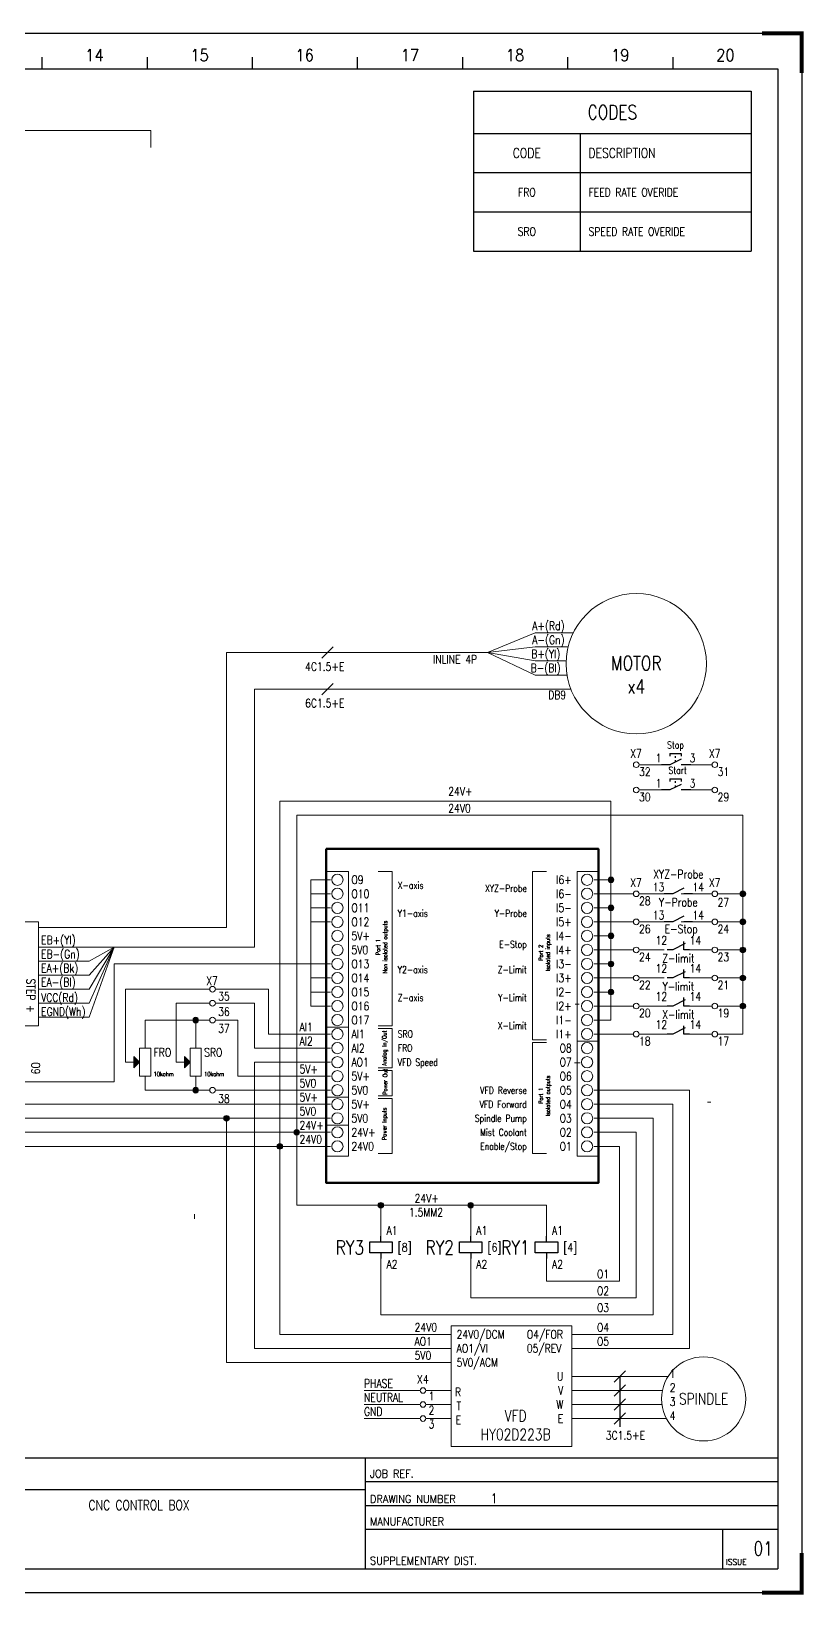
# Model space of a CAD drawing. Header units: millimetres. Extents: x -28 to 759, y -49 to 508.
# Drawn here: x 483 to 759, y -49 to 508 of the extents above; entities that cross this region are included whole.
import ezdxf
from ezdxf.enums import TextEntityAlignment as Align

# ---------------------------------------------------------------- set-up
doc = ezdxf.new("R2010")
doc.units = ezdxf.units.MM
doc.linetypes.add('ACAD_ISO03W100', pattern=[30, 12, -18])
doc.linetypes.add('HIDDEN', pattern=[9.525, 6.35, -3.175])
for name, color, linetype in [('BORDER', 7, 'Continuous'), ('Cable Type & Size', 2, 'Continuous'), ('Layer1', 3, 'Continuous'), ('Layer3', 3, 'Continuous'), ('Layer4', 4, 'Continuous'), ('Layer6', 6, 'Continuous')]:
    doc.layers.add(name, color=color, linetype=linetype)
doc.layers.add('Layer2', color=4, linetype='Continuous', lineweight=20)
doc.styles.add('ROMANS', font='romans.shx', dxfattribs={"width": 0.9, "height": 3})
doc.styles.add('S30', font='romans', dxfattribs={"width": 0.8, "height": 3})
doc.styles.add('S35', font='romans.shx', dxfattribs={"width": 0.8, "height": 3.5})
doc.styles.add('S50', font='romans', dxfattribs={"width": 0.8, "height": 5})
doc.styles.add('SIMPLEX', font='SIMPLEX.shx', dxfattribs={"width": 0.8, "height": 1.5})
pattern_1 = [(0, (0, 0), (0, 6.985), [5.08, -1.905]), (90, (0, 0), (-6.985, 4e-16), [5.08, -1.905])]

# ---------------------------------------------------------------- blocks, each defined once
blk = doc.blocks.new('PBA BLOCK 2')
at = {"layer": 'BORDER', "color": 4, "linetype": 'Continuous'}
for p, q in [((7, 561.76), (791.85, 561.76)), ((791.85, 561.76), (791.85, 6)), ((33.87, 549.03), (783.36, 549.03)), ((783.36, 549.03), (783.36, 14.48)), ((33.87, 54.08), (783.36, 54.08)), ((636.29, 54.08), (636.29, 14.48)), ((636.29, 45.6), (783.36, 45.6)), ((480.74, 42.77), (636.29, 42.77)), ((636.29, 37.11), (783.36, 37.11)), ((636.29, 28.63), (783.36, 28.63)), ((763.57, 28.63), (763.57, 14.48)), ((33.87, 14.48), (783.36, 14.48)), ((791.85, 6), (7, 6))]:
    blk.add_line(p, q, dxfattribs=at)
at = {"layer": 'BORDER', "color": 9, "linetype": 'Continuous'}
for p, q in [((521.04, 553.27), (521.04, 549.03)), ((558.52, 553.27), (558.52, 549.03)), ((595.99, 553.27), (595.99, 549.03)), ((633.46, 553.27), (633.46, 549.03)), ((670.94, 553.27), (670.94, 549.03)), ((708.41, 553.27), (708.41, 549.03)), ((745.89, 553.27), (745.89, 549.03))]:
    blk.add_line(p, q, dxfattribs=at)
at = {"layer": 'BORDER', "color": 9, "linetype": 'Continuous', "const_width": 1.41}
for points in [[(791.85, 547.62), (791.85, 561.76), (777.71, 561.76)], [(791.85, 20.14), (791.85, 6), (777.71, 6)]]:
    blk.add_lwpolyline(points, dxfattribs=at)
at = {"linetype": 'HIDDEN', "width": 0.8}
for tag, height, style, p in [('TITLE', 5, 'S50', (555.69, 48.22)), ('ISSUE_1', 3, 'S30', (40.69, 45.57)), ('BY_1', 3, 'S30', (236.69, 45.57)), ('CHD_1', 3, 'S30', (262.69, 45.57)), ('COMPANY_1', 3, 'S30', (295.69, 45.57)), ('PROJECT_1', 3, 'S30', (338.69, 45.57)), ('APPD_1', 3, 'S30', (370.69, 45.57)), ('DATE_1', 3, 'S30', (391.69, 45.57)), ('ISSUE_2', 3, 'S30', (41.03, 39.92)), ('BY_2', 3, 'S30', (236.69, 39.87)), ('CHD_2', 3, 'S30', (262.69, 39.87)), ('COMPANY_2', 3, 'S30', (295.69, 39.87)), ('PROJECT_2', 3, 'S30', (338.69, 39.87)), ('APPD_2', 3, 'S30', (370.69, 39.87)), ('DATE_2', 3, 'S30', (391.69, 39.87)), ('ISSUE_3', 3, 'S30', (41.03, 34.22)), ('BY_3', 3, 'S30', (236.69, 34.21)), ('CHD_3', 3, 'S30', (262.69, 34.21)), ('COMPANY_3', 3, 'S30', (295.69, 34.21)), ('PROJECT_3', 3, 'S30', (338.69, 34.21)), ('APPD_3', 3, 'S30', (370.69, 34.21)), ('DATE_3', 3, 'S30', (391.69, 34.21)), ('ISSUE_4', 3, 'S30', (41.03, 28.52)), ('BY_4', 3, 'S30', (236.69, 28.55)), ('CHD_4', 3, 'S30', (262.69, 28.55)), ('COMPANY_4', 3, 'S30', (295.69, 28.55)), ('PROJECT_4', 3, 'S30', (338.69, 28.55)), ('APPD_4', 3, 'S30', (370.69, 28.55)), ('DATE_4', 3, 'S30', (391.69, 28.55)), ('ISSUE_5', 3, 'S30', (41.03, 22.82)), ('BY_5', 3, 'S30', (236.69, 22.89)), ('CHD_5', 3, 'S30', (262.69, 22.89)), ('COMPANY_5', 3, 'S30', (295.69, 22.89)), ('PROJECT_5', 3, 'S30', (338.69, 22.89)), ('APPD_5', 3, 'S30', (370.69, 22.89)), ('DATE_5', 3, 'S30', (391.69, 22.89)), ('ISSUE_6', 3, 'S30', (41.03, 17.12)), ('BY_6', 3, 'S30', (236.69, 17.23)), ('CHD_6', 3, 'S30', (262.69, 17.23)), ('COMPANY_6', 3, 'S30', (295.69, 17.23)), ('PROJECT_6', 3, 'S30', (338.69, 17.23)), ('APPD_6', 3, 'S30', (370.69, 17.23)), ('DATE_6', 3, 'S30', (391.69, 17.23))]:
    blk.add_attdef(tag, text='', height=height, dxfattribs=dict(at, style=style)).set_placement(p, align=Align.MIDDLE_CENTER)
at = {"linetype": 'HIDDEN', "style": 'S35', "width": 0.8}
for tag, p in [('JOB_NO.', (681, 45.83)), ('DRAWING_NUMBER', (681, 36.83)), ('MANUFACTURER', (681, 28.83))]:
    blk.add_attdef(tag, text='', height=3.5, dxfattribs=at).set_placement(p, align=Align.BOTTOM_LEFT)
at = {"linetype": 'HIDDEN', "style": 'S30', "width": 0.8}
for tag, p in [('AMMENDMENT_1', (49.69, 45.57)), ('AMMENDMENT_2', (49.69, 39.87)), ('AMMENDMENT_3', (49.69, 34.26)), ('AMMENDMENT_4', (49.69, 28.6)), ('AMMENDMENT_5', (49.69, 22.95)), ('AMMENDMENT_6', (49.69, 17.29))]:
    blk.add_attdef(tag, text='', height=3, dxfattribs=at).set_placement(p, align=Align.MIDDLE_LEFT)
at = {"linetype": 'HIDDEN', "style": 'S35', "width": 0.8}
for tag, p in [('SUBTITLE_1', (555.69, 37.22)), ('SUBTITLE_2', (555.69, 30.22)), ('SUBTITLE_3', (555.69, 23.22))]:
    blk.add_attdef(tag, text='', height=3.5, dxfattribs=at).set_placement(p, align=Align.MIDDLE)
at = {"linetype": 'HIDDEN', "style": 'S50', "width": 0.8}
blk.add_attdef('01', (774.69, 19.22), '', height=5, dxfattribs=at)
at = {"layer": 'BORDER', "color": 9, "linetype": 'Continuous', "style": 'ROMANS', "width": 0.9}
for s, height, p in [('14', 4.242, (539.78, 551.86)), ('15', 4.242, (577.25, 551.86)), ('16', 4.242, (614.73, 551.86)), ('17', 4.242, (652.2, 551.86)), ('18', 4.242, (689.68, 551.86)), ('19', 4.242, (727.15, 551.86)), ('20', 4.242, (764.63, 551.86)), ('ISSUE', 2.121, (768.52, 15.9))]:
    blk.add_text(s, height=height, dxfattribs=at).set_placement(p, align=Align.CENTER)
for s, height, p in [('JOB REF.', 2.828, (638, 47)), ('DRAWING NUMBER', 2.8283, (638, 38)), ('MANUFACTURER', 2.8283, (638, 30)), ('SUPPLEMENTARY DIST.', 2.8283, (638, 16))]:
    blk.add_text(s, height=height, dxfattribs=at).set_placement(p)
blk = doc.blocks.new('AXBB-E')
at = {"layer": 'Layer2'}
for p, q in [((0, -8), (8, -8)), ((8, -8), (8, -109.5)), ((18.5, -8), (23.5, -8)), ((23.5, -8), (23.5, -63)), ((78.5, -8), (73.5, -8)), ((73.5, -8), (73.5, -68)), ((97, -8), (89.5, -8)), ((89.5, -8), (89.5, -109.5)), ((8, -63.5), (0, -63.5)), ((18.5, -63), (23.5, -63)), ((23.5, -64), (18.5, -64)), ((23.5, -64), (23.5, -78)), ((73.5, -68), (78.5, -68)), ((78.5, -69), (73.5, -69)), ((73.5, -69), (73.5, -108.5)), ((97, -68.5), (89.5, -68.5)), ((23.5, -78), (18.5, -78)), ((23.5, -79), (18.5, -79)), ((23.5, -79), (23.5, -88)), ((8, -88.5), (0, -88.5)), ((23.5, -88), (18.5, -88)), ((23.5, -89), (18.5, -89)), ((23.5, -89), (23.5, -108.5)), ((8, -98.5), (0, -98.5)), ((8, -109.5), (0, -109.5)), ((23.5, -108.5), (18.5, -108.5)), ((73.5, -108.5), (78.5, -108.5)), ((89.5, -109.5), (97, -109.5))]:
    blk.add_line(p, q, dxfattribs=at)
at = {"layer": 'Layer2', "lineweight": 100}
blk.add_lwpolyline([(0, 0), (97, 0), (97, -119), (0, -119)], close=True, dxfattribs=at)
at = {"layer": 'Layer2'}
for centre in [(4, -11), (93, -11), (4, -16), (93, -16), (4, -21), (93, -21), (4, -26), (93, -26), (4, -31), (93, -31), (4, -36), (4, -41), (93, -36), (93, -41), (4, -46), (93, -46), (4, -51), (93, -51), (4, -56), (93, -56), (4, -61), (93, -61), (4, -66), (93, -66), (4, -71), (93, -71), (4, -76), (93, -76), (4, -81), (93, -81), (4, -86), (4, -91), (93, -86), (93, -91), (4, -96), (93, -96), (4, -101), (93, -101), (4, -106), (93, -106)]:
    blk.add_circle(centre, 2, dxfattribs=at)
at = {"layer": 'Layer3', "style": 'SIMPLEX', "width": 0.8}
for s, p in [('O9', (9, -11)), ('O10', (9, -16)), ('O11', (9, -21)), ('O12', (9, -26)), ('5V+', (9, -31)), ('5V0', (9, -36)), ('O13', (9, -41)), ('O14', (9, -46)), ('O15', (9, -51)), ('O16', (9, -56)), ('O17', (9, -61)), ('AI1', (9, -66)), ('AI2', (9, -71)), ('AO1', (9, -76)), ('5V+', (9, -81)), ('5V0', (9, -86)), ('5V+', (9, -91)), ('5V0', (9, -96)), ('24V+', (9, -101)), ('24V0', (9, -106))]:
    blk.add_text(s, height=3, dxfattribs=at).set_placement(p, align=Align.MIDDLE_LEFT)
for s, p in [('I6+', (87.5, -11)), ('I6-', (87.5, -16)), ('I5-', (87.5, -21)), ('I5+', (87.5, -26)), ('I4-', (87.5, -31)), ('I4+', (87.5, -36)), ('I3-', (87.5, -41)), ('I3+', (87.5, -46)), ('I2-', (87.5, -51)), ('I2+', (87.5, -56)), ('I1-', (87.5, -61)), ('I1+', (87.5, -66)), ('O8', (87.5, -71)), ('O7', (87.5, -76)), ('O6', (87.5, -81)), ('O5', (87.5, -86)), ('O4', (87.5, -91)), ('O3', (87.5, -96)), ('O2', (87.5, -101)), ('O1', (87.5, -106))]:
    blk.add_text(s, height=3, dxfattribs=at).set_placement(p, align=Align.MIDDLE_RIGHT)
at = {"layer": 'Layer3', "char_height": 1.5, "attachment_point": 5, "rotation": 90, "style": 'SIMPLEX'}
for s, insert in [('Port 1\\PNon isolated outputs', (20, -35)), ('Port 2\\PIsolated inputs', (78, -37)), ('Analog In/Out', (21, -71)), ('Power Out', (21, -83)), ('Port 1\\PIsolated outputs', (78, -88)), ('Power Inputs', (21, -98))]:
    blk.add_mtext_dynamic_manual_height_columns(s, width=22, gutter_width=7.5, heights=[0], dxfattribs=dict(at, insert=insert))
blk = doc.blocks.new('POT')
at = {"layer": 'Layer2'}
h = blk.add_hatch(color=256, dxfattribs=at)
h.dxf.hatch_style = 1
h.paths.add_polyline_path([(-4, -8), (-4, -12), (-2, -10)])
for p, q in [((0, -5), (0, 0)), ((-4, -10), (-7, -10)), ((-2, -10), (-4, -8)), ((-4, -8), (-4, -12)), ((-4, -12), (-2, -10)), ((0, -15), (0, -20))]:
    blk.add_line(p, q, dxfattribs=at)
blk.add_lwpolyline([(2, -5), (-2, -5), (-2, -15), (2, -15)], close=True, dxfattribs=at)
at = {"style": 'SIMPLEX', "width": 0.8}
for tag, p, height in [('NAME', (3, -8), 3), ('VALUE', (3, -15), 1.5)]:
    blk.add_attdef(tag, p, '', height=height, dxfattribs=at)
blk = doc.blocks.new('Link')
at = {"layer": 'Layer2'}
blk.add_circle((0, 0), 1, dxfattribs=at)
blk = doc.blocks.new('Dot')
h = blk.add_hatch()
h.set_pattern_fill('ANGLE', color=256)
h.set_pattern_definition(pattern_1)
edge = h.paths.add_edge_path()
edge.add_arc((0, 0), 1, 0, 360)
h = blk.add_hatch()
h.set_pattern_fill('ANGLE', color=256)
h.set_pattern_definition(pattern_1)
edge = h.paths.add_edge_path()
edge.add_arc((0, 0), 1, 0, 360)
h = blk.add_hatch(color=256)
h.dxf.hatch_style = 1
edge = h.paths.add_edge_path()
edge.add_arc((0, 0), 1, 0, 360)
at = {"layer": 'Layer2'}
h = blk.add_hatch(dxfattribs=at)
h.set_pattern_fill('ANGLE', color=256)
h.set_pattern_definition([(0, (-143, -446), (0, 6.985), [5.08, -1.905]), (90, (-143, -446), (-6.985, 4e-16), [5.08, -1.905])])
edge = h.paths.add_edge_path()
edge.add_arc((0, 0), 1, 0, 360)
edge = h.paths.add_edge_path()
edge.add_arc((-12, -35), 1, 0, 360)
blk.add_blockref('Link', (0, 0), dxfattribs=at)
blk = doc.blocks.new('*U15')
at = {"layer": 'Layer4'}
for p, q in [((0, 6), (0, 8)), ((0, 2), (0, 0))]:
    blk.add_line(p, q, dxfattribs=at)
blk.add_lwpolyline([(-4, 6), (4, 6), (4, 2), (-4, 2)], close=True, dxfattribs=at)
at = {"linetype": 'ACAD_ISO03W100', "style": 'SIMPLEX', "width": 0.8}
for tag, p in [('A1', (2, 10)), ('REF1', (6, 4)), ('A2', (2, -2))]:
    blk.add_attdef(tag, text='', height=3, dxfattribs=at).set_placement(p, align=Align.MIDDLE_LEFT)
blk.add_attdef('NAME', text='', height=5, dxfattribs=at).set_placement((-6, 4), align=Align.MIDDLE_RIGHT)
blk = doc.blocks.new('*U16')
at = {"layer": 'Layer4'}
for p, q in [((0, 6), (0, 8)), ((0, 2), (0, 0))]:
    blk.add_line(p, q, dxfattribs=at)
blk.add_lwpolyline([(-4, 6), (4, 6), (4, 2), (-4, 2)], close=True, dxfattribs=at)
at = {"linetype": 'ACAD_ISO03W100', "style": 'SIMPLEX', "width": 0.8}
for tag, p in [('A1', (2, 10)), ('REF1', (6, 4)), ('A2', (2, -2))]:
    blk.add_attdef(tag, text='', height=3, dxfattribs=at).set_placement(p, align=Align.MIDDLE_LEFT)
blk.add_attdef('NAME', text='', height=5, dxfattribs=at).set_placement((-6, 4), align=Align.MIDDLE_RIGHT)
blk = doc.blocks.new('Contactor Coil')
at = {"layer": 'Layer4'}
for p, q in [((0, 6), (0, 8)), ((0, 2), (0, 0))]:
    blk.add_line(p, q, dxfattribs=at)
blk.add_lwpolyline([(-4, 6), (4, 6), (4, 2), (-4, 2)], close=True, dxfattribs=at)
at = {"linetype": 'ACAD_ISO03W100', "style": 'SIMPLEX', "width": 0.8}
for tag, p in [('A1', (2, 10)), ('REF1', (6, 4)), ('A2', (2, -2))]:
    blk.add_attdef(tag, text='', height=3, dxfattribs=at).set_placement(p, align=Align.MIDDLE_LEFT)
blk.add_attdef('NAME', text='', height=5, dxfattribs=at).set_placement((-6, 4), align=Align.MIDDLE_RIGHT)
blk = doc.blocks.new('*U24')
at = {"layer": 'Layer4'}
for p, q in [((-7, 0), (-10, 0)), ((-3, 2), (-7, 0)), ((0, 0), (-3, 0))]:
    blk.add_line(p, q, dxfattribs=at)
at = {"linetype": 'ACAD_ISO03W100', "style": 'SIMPLEX', "width": 0.8}
blk.add_attdef('NAME', text='', height=5, dxfattribs=at).set_placement((-5, 4), align=Align.BOTTOM_CENTER)
blk.add_attdef('REF', text='', height=3, dxfattribs=at).set_placement((-5, -2), align=Align.TOP_CENTER)
at = {"layer": 'Layer1', "linetype": 'ACAD_ISO03W100', "style": 'SIMPLEX', "width": 0.8}
blk.add_attdef('1NO', text='', height=3, dxfattribs=at).set_placement((-10, 0), align=Align.BOTTOM_RIGHT)
blk.add_attdef('2NO', text='', height=3, dxfattribs=at).set_placement((0, 0), align=Align.BOTTOM_LEFT)
blk = doc.blocks.new('*T17')
at = {"layer": 'Layer2', "color": 0, "linetype": 'ByBlock', "lineweight": -2, "transparency": 16777216}
for p, q in [((0, 0), (99, 0)), ((0, 0), (0, -57)), ((99, 0), (99, -57)), ((0, -15), (99, -15)), ((38, -15), (38, -57)), ((0, -29), (99, -29)), ((0, -43), (99, -43)), ((0, -57), (99, -57))]:
    blk.add_line(p, q, dxfattribs=at)
at = {"layer": 'Layer2', "color": 0, "transparency": 16777216, "style": 'SIMPLEX'}
for s, insert, char_height, width, attachment_point in [('CODES', (49.5, -7.5), 5, 93, 5), ('CODE', (19, -22), 3.5, 32, 5), ('DESCRIPTION', (41, -22), 3.5, 55, 4), ('FRO', (19, -36), 3, 32, 5), ('FEED RATE OVERIDE', (41, -36), 3, 55, 4), ('SRO', (19, -50), 3, 32, 5), ('SPEED RATE OVERIDE', (41, -50), 3, 55, 4)]:
    blk.add_mtext(s, dxfattribs=dict(at, insert=insert, char_height=char_height, width=width, attachment_point=attachment_point))
blk = doc.blocks.new('*U19')
at = {"layer": 'Layer4', "lineweight": 25}
for p, q in [((3, 0), (0, 0)), ((3, 4), (3, 3)), ((3, 4), (7, 4)), ((7, 2), (3, 0)), ((7, 4), (7, 3)), ((10.5, 0), (7, 0))]:
    blk.add_line(p, q, dxfattribs=at)
at = {"layer": 'Layer4'}
blk.add_line((3, 0), (3, 0), dxfattribs=at)
at = {"layer": 'Layer4', "linetype": 'ACAD_ISO03W100', "ltscale": 0.05}
blk.add_line((5, 1), (5, 4), dxfattribs=at)
at = {"linetype": 'ACAD_ISO03W100', "style": 'SIMPLEX', "width": 0.8}
blk.add_attdef('NAME', text='', height=5, dxfattribs=at).set_placement((5, 6), align=Align.BOTTOM_CENTER)
at = {"style": 'SIMPLEX', "width": 0.8}
blk.add_attdef('REF', text='', height=3, dxfattribs=at).set_placement((5, -2), align=Align.TOP_CENTER)
at = {"layer": 'Layer1', "linetype": 'ACAD_ISO03W100', "style": 'SIMPLEX', "width": 0.8}
blk.add_attdef('1NO', text='', height=3, dxfattribs=at).set_placement((0, 0), align=Align.BOTTOM_RIGHT)
blk.add_attdef('2N0', text='', height=3, dxfattribs=at).set_placement((10, 0), align=Align.BOTTOM_LEFT)
blk = doc.blocks.new('Contact NC horizontal')
at = {"layer": 'Layer4'}
for p, q in [((2, 0), (0, 0)), ((6.44, 2.25), (2, 0)), ((6, 0), (6, 3)), ((8, 0), (6, 0))]:
    blk.add_line(p, q, dxfattribs=at)
at = {"linetype": 'ACAD_ISO03W100', "style": 'SIMPLEX', "width": 0.8}
blk.add_attdef('NAME', text='', height=5, dxfattribs=at).set_placement((3, 5), align=Align.BOTTOM_CENTER)
blk.add_attdef('REF', text='', height=3, dxfattribs=at).set_placement((1, -3), align=Align.MIDDLE_LEFT)
at = {"layer": 'Layer1', "linetype": 'ACAD_ISO03W100', "style": 'SIMPLEX', "width": 0.8}
blk.add_attdef('1NO', text='', height=3, dxfattribs=at).set_placement((0, 1), align=Align.BOTTOM_RIGHT)
blk.add_attdef('2NO', text='', height=3, dxfattribs=at).set_placement((8, 1), align=Align.BOTTOM_LEFT)
blk = doc.blocks.new('Terminal Block')
at = {"layer": 'Layer2'}
blk.add_circle((0, 0), 1, dxfattribs=at)
at = {"style": 'SIMPLEX', "width": 0.8}
blk.add_attdef('NAME', text='', height=3, dxfattribs=at).set_placement((-2, 0), align=Align.MIDDLE_RIGHT)
blk.add_attdef('TERMINAL', text='', height=3, dxfattribs=at).set_placement((2.5, 3), align=Align.MIDDLE_LEFT)
blk = doc.blocks.new('*U25')
at = {"layer": 'Layer4'}
for p, q in [((-7, 0), (-10, 0)), ((-3, 2), (-7, 0)), ((0, 0), (-3, 0))]:
    blk.add_line(p, q, dxfattribs=at)
at = {"linetype": 'ACAD_ISO03W100', "style": 'SIMPLEX', "width": 0.8}
blk.add_attdef('NAME', text='', height=5, dxfattribs=at).set_placement((-5, 4), align=Align.BOTTOM_CENTER)
blk.add_attdef('REF', text='', height=3, dxfattribs=at).set_placement((-5, -2), align=Align.TOP_CENTER)
at = {"layer": 'Layer1', "linetype": 'ACAD_ISO03W100', "style": 'SIMPLEX', "width": 0.8}
blk.add_attdef('1NO', text='', height=3, dxfattribs=at).set_placement((-10, 0), align=Align.BOTTOM_RIGHT)
blk.add_attdef('2NO', text='', height=3, dxfattribs=at).set_placement((0, 0), align=Align.BOTTOM_LEFT)

msp = doc.modelspace()

# ---------------------------------------------------------------- linework, layer by layer
at = {"layer": 'Cable Type & Size'}
for p, q in [((695.16, 31), (691.16, 27)), ((693.16, 29), (693.16, 11)), ((695.16, 26), (691.16, 22)), ((695.16, 21), (691.16, 17)), ((695.16, 16), (691.16, 12))]:
    msp.add_line(p, q, dxfattribs=at)
at = {"layer": 'Layer2'}
for p, q in [((340, 473), (526, 473)), ((526, 473), (526, 467)), ((663, 294), (646, 287)), ((663, 294), (676.56, 294)), ((553, 189), (553, 287)), ((553, 287), (646, 287)), ((587, 284.97), (591, 288.97)), ((646, 287), (663, 289)), ((646, 287), (663, 278.94)), ((646, 287), (663, 284)), ((663, 289), (674.74, 289)), ((663, 284), (674.03, 284)), ((663, 278.94), (674.34, 278.94)), ((563, 182), (563, 273.94)), ((563, 273.94), (675.71, 273.94)), ((587, 271.94), (591, 275.94)), ((708, 247), (700, 247)), ((718, 247), (726, 247)), ((708, 238), (700, 238)), ((718, 238), (726, 238)), ((572, 44), (572, 234)), ((690, 234), (572, 234)), ((578, 90), (578, 229)), ((578, 229), (737, 229)), ((690, 156), (690, 234)), ((737, 229), (737, 151)), ((583, 206), (590, 206)), ((583, 206), (583, 161)), ((583, 201), (590, 201)), ((684, 206), (690, 206)), ((698, 201), (684, 201)), ((700, 201), (710, 201)), ((715, 201), (722, 201)), ((718, 201), (726, 201)), ((728, 201), (737, 201)), ((583, 196), (590, 196)), ((684, 196), (690, 196)), ((583, 191), (590, 191)), ((698, 191), (684, 191)), ((700, 191), (709, 191)), ((715, 191), (722, 191)), ((718, 191), (726, 191)), ((728, 191), (737, 191)), ((486, 189), (553, 189)), ((684, 186), (690, 186)), ((486, 182), (563, 182)), ((501.56, 182), (490, 182)), ((513, 182), (504, 167)), ((513, 182), (504, 172)), ((513, 182), (504, 177)), ((513, 182), (504, 162)), ((513, 182), (504, 157)), ((684, 181), (698, 181)), ((700, 181), (709, 181)), ((718, 181), (726, 181)), ((728, 181), (737, 181)), ((486, 177), (504, 177)), ((583, 176), (513, 176)), ((513, 176), (513, 134)), ((583, 176), (590, 176)), ((684, 176), (690, 176)), ((486, 172), (504, 172)), ((583, 171), (590, 171)), ((684, 171), (698, 171)), ((700, 171), (709, 171)), ((718, 171), (726, 171)), ((728, 171), (737, 171)), ((486, 167), (504, 167)), ((486, 162), (504, 162)), ((547, 167), (517, 167)), ((517, 141), (517, 167)), ((535, 162), (535, 141)), ((535, 162), (547, 162)), ((549, 167), (568, 167)), ((549, 162), (563, 162)), ((563, 146), (563, 162)), ((568, 167), (568, 151)), ((583, 166), (590, 166)), ((684, 166), (690, 166)), ((486, 157), (504, 157)), ((590, 161), (583, 161)), ((698, 161), (684, 161)), ((700, 161), (710, 161)), ((718, 161), (726, 161)), ((728, 161), (737, 161)), ((547, 156), (524, 156)), ((524, 151), (524, 156)), ((524, 151), (524, 151)), ((542, 156), (542, 150)), ((549, 156), (557, 156)), ((557, 156), (557, 136)), ((590, 151), (568, 151)), ((684, 156), (690, 156)), ((698, 151), (684, 151)), ((700, 151), (710, 151)), ((718, 151), (726, 151)), ((728, 151), (737, 151)), ((590, 146), (563, 146)), ((590, 141), (563, 141)), ((563, 141), (563, 39)), ((350, 134), (513, 134)), ((524, 136), (524, 131)), ((590, 136), (557, 136)), ((524, 131), (547, 131)), ((549, 131), (590, 131)), ((718, 131), (684, 131)), ((718, 131), (718, 39)), ((200, 126), (590, 126)), ((684, 126), (712, 126)), ((712, 126), (712, 44)), ((212, 121), (590, 121)), ((553, 34), (553, 121)), ((684, 121), (705, 121)), ((705, 121), (705, 51)), ((116, 116), (590, 116)), ((684, 116), (699, 116)), ((699, 116), (699, 57)), ((590, 111), (128, 111)), ((693, 111), (684, 111)), ((693, 63), (693, 111)), ((667, 90), (578, 90)), ((608, 79), (608, 90)), ((640, 79), (640, 90)), ((667, 90), (667, 79)), ((608, 71), (608, 51)), ((640, 57), (640, 71)), ((667, 71), (667, 63)), ((667, 63), (693, 63)), ((699, 57), (640, 57)), ((705, 51), (608, 51)), ((633, 44), (572, 44)), ((676, 44), (712, 44)), ((553, 34), (633, 34)), ((633, 39), (563, 39)), ((676, 39), (718, 39)), ((710.31, 29), (676, 29)), ((622, 24), (602, 24)), ((622, 24), (622, 24)), ((633, 24), (624, 24)), ((676, 24), (708.3, 24)), ((622, 19), (602, 19)), ((622, 19), (622, 19)), ((624, 19), (633, 19)), ((708.13, 19), (676, 19)), ((622, 14), (602, 14)), ((622, 14), (622, 14)), ((633, 14), (624, 14)), ((709.73, 14), (676, 14))]:
    msp.add_line(p, q, dxfattribs=at)
for points in [[(486, 154), (486, 191), (460, 191), (460, 154)], [(676, 47), (676, 4), (633, 4), (633, 47)]]:
    msp.add_lwpolyline(points, close=True, dxfattribs=at)
for centre, radius in [((699.01, 283), 25), ((723, 21), 15)]:
    msp.add_circle(centre, radius, dxfattribs=at)

# ---------------------------------------------------------------- block references
ref = msp.add_blockref('PBA BLOCK 2', (-33.87, -54.08))
ref.add_attrib('DRAWING_NUMBER', '1', dxfattribs={"linetype": 'HIDDEN', "height": 3.5, "style": 'S35', "width": 0.8}).set_placement((647.13, -17.25), align=Align.BOTTOM_LEFT)
ref.add_attrib('01', '01', (740.82, -34.86), dxfattribs={"linetype": 'HIDDEN', "height": 5, "style": 'S50', "width": 0.8})
ref.add_attrib('SUBTITLE_1', 'CNC CONTROL BOX', dxfattribs={"linetype": 'HIDDEN', "height": 3.5, "style": 'S35', "width": 0.8}).set_placement((521.82, -16.86), align=Align.MIDDLE)
msp.add_blockref('*T17', (641, 487))
ref = msp.add_blockref('Terminal Block', (699, 247), dxfattribs=at)
ref.add_attrib('NAME', 'X7', dxfattribs={"layer": '0', "height": 3, "style": 'SIMPLEX', "width": 0.8}).set_placement((701, 251), align=Align.MIDDLE_RIGHT)
ref.add_attrib('TERMINAL', '32', dxfattribs={"layer": '0', "height": 3, "style": 'SIMPLEX', "width": 0.8}).set_placement((700, 244.5), align=Align.MIDDLE_LEFT)
ref = msp.add_blockref('*U19', (708, 247), dxfattribs=at)
ref.add_attrib('1NO', '1', dxfattribs={"layer": 'Layer1', "linetype": 'ACAD_ISO03W100', "height": 3, "style": 'SIMPLEX', "width": 0.8}).set_placement((708, 247), align=Align.BOTTOM_RIGHT)
ref.add_attrib('2N0', '3', dxfattribs={"layer": 'Layer1', "linetype": 'ACAD_ISO03W100', "height": 3, "style": 'SIMPLEX', "width": 0.8}).set_placement((718, 247), align=Align.BOTTOM_LEFT)
ref = msp.add_blockref('Terminal Block', (727, 247), dxfattribs=at)
ref.add_attrib('NAME', 'X7', dxfattribs={"layer": '0', "height": 3, "style": 'SIMPLEX', "width": 0.8}).set_placement((729, 251), align=Align.MIDDLE_RIGHT)
ref.add_attrib('TERMINAL', '31', dxfattribs={"layer": '0', "height": 3, "style": 'SIMPLEX', "width": 0.8}).set_placement((728, 244.5), align=Align.MIDDLE_LEFT)
ref = msp.add_blockref('*U19', (708, 238), dxfattribs=at)
ref.add_attrib('1NO', '1', dxfattribs={"layer": 'Layer1', "linetype": 'ACAD_ISO03W100', "height": 3, "style": 'SIMPLEX', "width": 0.8}).set_placement((708, 238), align=Align.BOTTOM_RIGHT)
ref.add_attrib('2N0', '3', dxfattribs={"layer": 'Layer1', "linetype": 'ACAD_ISO03W100', "height": 3, "style": 'SIMPLEX', "width": 0.8}).set_placement((718, 238), align=Align.BOTTOM_LEFT)
ref = msp.add_blockref('Terminal Block', (699, 238), dxfattribs=at)
ref.add_attrib('TERMINAL', '30', dxfattribs={"layer": '0', "height": 3, "style": 'SIMPLEX', "width": 0.8}).set_placement((700, 235.5), align=Align.MIDDLE_LEFT)
ref = msp.add_blockref('Terminal Block', (727, 238), dxfattribs=at)
ref.add_attrib('TERMINAL', '29', dxfattribs={"layer": '0', "height": 3, "style": 'SIMPLEX', "width": 0.8}).set_placement((728, 235.5), align=Align.MIDDLE_LEFT)
for name, p in [('AXBB-E', (588.5, 217)), ('Dot', (690, 206)), ('Dot', (737, 201)), ('Dot', (690, 196)), ('Dot', (737, 191)), ('Dot', (690, 186)), ('Dot', (737, 181)), ('Dot', (690, 176)), ('Dot', (737, 171)), ('Dot', (690, 166)), ('Dot', (737, 161)), ('Dot', (553, 121)), ('Dot', (572, 111)), ('Dot', (578, 116)), ('Dot', (608, 90)), ('Dot', (640, 90))]:
    msp.add_blockref(name, p, dxfattribs=at)
ref = msp.add_blockref('Terminal Block', (699, 201), dxfattribs=at)
ref.add_attrib('NAME', 'X7', dxfattribs={"layer": '0', "height": 3, "style": 'SIMPLEX', "width": 0.8}).set_placement((701, 205), align=Align.MIDDLE_RIGHT)
ref.add_attrib('TERMINAL', '28', dxfattribs={"layer": '0', "height": 3, "style": 'SIMPLEX', "width": 0.8}).set_placement((700, 198.5), align=Align.MIDDLE_LEFT)
ref = msp.add_blockref('Terminal Block', (727, 201), dxfattribs=at)
ref.add_attrib('NAME', 'X7', dxfattribs={"layer": '0', "height": 3, "style": 'SIMPLEX', "width": 0.8}).set_placement((729, 205), align=Align.MIDDLE_RIGHT)
ref.add_attrib('TERMINAL', '27', dxfattribs={"layer": '0', "height": 3, "style": 'SIMPLEX', "width": 0.8}).set_placement((728, 198), align=Align.MIDDLE_LEFT)
ref = msp.add_blockref('*U25', (719, 201), dxfattribs=at)
ref.add_attrib('1NO', '13', dxfattribs={"layer": 'Layer1', "linetype": 'ACAD_ISO03W100', "height": 3, "style": 'SIMPLEX', "width": 0.8}).set_placement((709, 201), align=Align.BOTTOM_RIGHT)
ref.add_attrib('2NO', '14', dxfattribs={"layer": 'Layer1', "linetype": 'ACAD_ISO03W100', "height": 3, "style": 'SIMPLEX', "width": 0.8}).set_placement((719, 201), align=Align.BOTTOM_LEFT)
ref = msp.add_blockref('Terminal Block', (699, 191), dxfattribs=at)
ref.add_attrib('TERMINAL', '26', dxfattribs={"layer": '0', "height": 3, "style": 'SIMPLEX', "width": 0.8}).set_placement((700, 188.5), align=Align.MIDDLE_LEFT)
ref = msp.add_blockref('*U24', (719, 191), dxfattribs=at)
ref.add_attrib('1NO', '13', dxfattribs={"layer": 'Layer1', "linetype": 'ACAD_ISO03W100', "height": 3, "style": 'SIMPLEX', "width": 0.8}).set_placement((709, 191), align=Align.BOTTOM_RIGHT)
ref.add_attrib('2NO', '14', dxfattribs={"layer": 'Layer1', "linetype": 'ACAD_ISO03W100', "height": 3, "style": 'SIMPLEX', "width": 0.8}).set_placement((719, 191), align=Align.BOTTOM_LEFT)
ref = msp.add_blockref('Terminal Block', (727, 191), dxfattribs=at)
ref.add_attrib('TERMINAL', '24', dxfattribs={"layer": '0', "height": 3, "style": 'SIMPLEX', "width": 0.8}).set_placement((728, 188.5), align=Align.MIDDLE_LEFT)
ref = msp.add_blockref('Contact NC horizontal', (710, 181), dxfattribs=at)
ref.add_attrib('1NO', '12', dxfattribs={"layer": 'Layer1', "linetype": 'ACAD_ISO03W100', "height": 3, "style": 'SIMPLEX', "width": 0.8}).set_placement((710, 182), align=Align.BOTTOM_RIGHT)
ref.add_attrib('2NO', '14', dxfattribs={"layer": 'Layer1', "linetype": 'ACAD_ISO03W100', "height": 3, "style": 'SIMPLEX', "width": 0.8}).set_placement((718, 182), align=Align.BOTTOM_LEFT)
ref = msp.add_blockref('Terminal Block', (699, 181), dxfattribs=at)
ref.add_attrib('TERMINAL', '24', dxfattribs={"layer": '0', "height": 3, "style": 'SIMPLEX', "width": 0.8}).set_placement((700, 178.5), align=Align.MIDDLE_LEFT)
ref = msp.add_blockref('Terminal Block', (727, 181), dxfattribs=at)
ref.add_attrib('TERMINAL', '23', dxfattribs={"layer": '0', "height": 3, "style": 'SIMPLEX', "width": 0.8}).set_placement((728, 178.5), align=Align.MIDDLE_LEFT)
ref = msp.add_blockref('Contact NC horizontal', (710, 171), dxfattribs=at)
ref.add_attrib('1NO', '12', dxfattribs={"layer": 'Layer1', "linetype": 'ACAD_ISO03W100', "height": 3, "style": 'SIMPLEX', "width": 0.8}).set_placement((710, 172), align=Align.BOTTOM_RIGHT)
ref.add_attrib('2NO', '14', dxfattribs={"layer": 'Layer1', "linetype": 'ACAD_ISO03W100', "height": 3, "style": 'SIMPLEX', "width": 0.8}).set_placement((718, 172), align=Align.BOTTOM_LEFT)
ref = msp.add_blockref('Terminal Block', (548, 167), dxfattribs=dict(at, xscale=-1))
ref.add_attrib('NAME', 'X7', dxfattribs={"layer": '0', "height": 3, "style": 'SIMPLEX', "width": 0.8}).set_placement((549.89, 170), align=Align.MIDDLE_RIGHT)
ref.add_attrib('TERMINAL', '35', dxfattribs={"layer": '0', "height": 3, "style": 'SIMPLEX', "width": 0.8}).set_placement((550, 164.5), align=Align.MIDDLE_LEFT)
ref = msp.add_blockref('Terminal Block', (699, 171), dxfattribs=at)
ref.add_attrib('TERMINAL', '22', dxfattribs={"layer": '0', "height": 3, "style": 'SIMPLEX', "width": 0.8}).set_placement((700, 168.5), align=Align.MIDDLE_LEFT)
ref = msp.add_blockref('Terminal Block', (727, 171), dxfattribs=at)
ref.add_attrib('TERMINAL', '21', dxfattribs={"layer": '0', "height": 3, "style": 'SIMPLEX', "width": 0.8}).set_placement((728, 168.5), align=Align.MIDDLE_LEFT)
ref = msp.add_blockref('Terminal Block', (548, 162), dxfattribs=dict(at, xscale=-1))
ref.add_attrib('TERMINAL', '36', dxfattribs={"layer": '0', "height": 3, "style": 'SIMPLEX', "width": 0.8}).set_placement((550, 159), align=Align.MIDDLE_LEFT)
ref = msp.add_blockref('Terminal Block', (699, 161), dxfattribs=at)
ref.add_attrib('TERMINAL', '20', dxfattribs={"layer": '0', "height": 3, "style": 'SIMPLEX', "width": 0.8}).set_placement((700, 158.5), align=Align.MIDDLE_LEFT)
ref = msp.add_blockref('Contact NC horizontal', (710, 161), dxfattribs=at)
ref.add_attrib('1NO', '12', dxfattribs={"layer": 'Layer1', "linetype": 'ACAD_ISO03W100', "height": 3, "style": 'SIMPLEX', "width": 0.8}).set_placement((710, 162), align=Align.BOTTOM_RIGHT)
ref.add_attrib('2NO', '14', dxfattribs={"layer": 'Layer1', "linetype": 'ACAD_ISO03W100', "height": 3, "style": 'SIMPLEX', "width": 0.8}).set_placement((718, 162), align=Align.BOTTOM_LEFT)
ref = msp.add_blockref('Terminal Block', (727, 161), dxfattribs=at)
ref.add_attrib('TERMINAL', '19', dxfattribs={"layer": '0', "height": 3, "style": 'SIMPLEX', "width": 0.8}).set_placement((728, 158.5), align=Align.MIDDLE_LEFT)
at = {"layer": 'Layer2', "xscale": -1}
for p in [(542, 156), (542, 131)]:
    msp.add_blockref('Dot', p, dxfattribs=at)
at = {"layer": 'Layer2'}
ref = msp.add_blockref('Terminal Block', (548, 156), dxfattribs=dict(at, xscale=-1))
ref.add_attrib('TERMINAL', '37', dxfattribs={"layer": '0', "height": 3, "style": 'SIMPLEX', "width": 0.8}).set_placement((550, 153), align=Align.MIDDLE_LEFT)
for name, p, values in [('POT', (524, 151), {'NAME': 'FRO', 'VALUE': '10kohm'}), ('POT', (542, 151), {'NAME': 'SRO', 'VALUE': '10kohm'}), ('*U16', (608, 71), {'NAME': 'RY3', 'REF1': '[8]', 'A1': 'A1', 'A2': 'A2'}), ('*U15', (640, 71), {'NAME': 'RY2', 'REF1': '[6]', 'A1': 'A1', 'A2': 'A2'}), ('Contactor Coil', (667, 71), {'NAME': 'RY1', 'REF1': '[4]', 'A1': 'A1', 'A2': 'A2'})]:
    msp.add_blockref(name, p, dxfattribs=at).add_auto_attribs(values)
ref = msp.add_blockref('Terminal Block', (699, 151), dxfattribs=at)
ref.add_attrib('TERMINAL', '18', dxfattribs={"layer": '0', "height": 3, "style": 'SIMPLEX', "width": 0.8}).set_placement((700, 148.5), align=Align.MIDDLE_LEFT)
ref = msp.add_blockref('Contact NC horizontal', (710, 151), dxfattribs=at)
ref.add_attrib('1NO', '12', dxfattribs={"layer": 'Layer1', "linetype": 'ACAD_ISO03W100', "height": 3, "style": 'SIMPLEX', "width": 0.8}).set_placement((710, 152), align=Align.BOTTOM_RIGHT)
ref.add_attrib('2NO', '14', dxfattribs={"layer": 'Layer1', "linetype": 'ACAD_ISO03W100', "height": 3, "style": 'SIMPLEX', "width": 0.8}).set_placement((718, 152), align=Align.BOTTOM_LEFT)
ref = msp.add_blockref('Terminal Block', (727, 151), dxfattribs=at)
ref.add_attrib('TERMINAL', '17', dxfattribs={"layer": '0', "height": 3, "style": 'SIMPLEX', "width": 0.8}).set_placement((728, 148.5), align=Align.MIDDLE_LEFT)
ref = msp.add_blockref('Terminal Block', (548, 131), dxfattribs=dict(at, xscale=-1))
ref.add_attrib('TERMINAL', '38', dxfattribs={"layer": '0', "height": 3, "style": 'SIMPLEX', "width": 0.8}).set_placement((550, 128), align=Align.MIDDLE_LEFT)
ref = msp.add_blockref('Terminal Block', (623, 24), dxfattribs=at)
ref.add_attrib('NAME', 'X4', dxfattribs={"layer": '0', "height": 3, "style": 'SIMPLEX', "width": 0.8}).set_placement((625, 28), align=Align.MIDDLE_RIGHT)
ref.add_attrib('TERMINAL', '1', dxfattribs={"layer": '0', "height": 3, "style": 'SIMPLEX', "width": 0.8}).set_placement((625, 22), align=Align.MIDDLE_LEFT)
ref = msp.add_blockref('Terminal Block', (623, 19), dxfattribs=at)
ref.add_attrib('TERMINAL', '2', dxfattribs={"layer": '0', "height": 3, "style": 'SIMPLEX', "width": 0.8}).set_placement((625, 17), align=Align.MIDDLE_LEFT)
ref = msp.add_blockref('Terminal Block', (623, 14), dxfattribs=at)
ref.add_attrib('TERMINAL', '3', dxfattribs={"layer": '0', "height": 3, "style": 'SIMPLEX', "width": 0.8}).set_placement((625, 12), align=Align.MIDDLE_LEFT)

# ---------------------------------------------------------------- texts
at = {"layer": 'Cable Type & Size', "style": 'SIMPLEX', "width": 0.8}
for s, p in [('4C1.5+E', (581, 281.97)), ('6C1.5+E', (581, 268.94)), ('1.5MM2', (618, 87.5)), ('3C1.5+E', (688.16, 8))]:
    msp.add_text(s, height=3, dxfattribs=at).set_placement(p, align=Align.MIDDLE_LEFT)
at = {"layer": 'Layer3', "style": 'SIMPLEX', "width": 0.8}
for s, height, p in [('A+(Rd)', 3, (673.47, 296.5)), ('A-(Gn)', 3, (673.47, 291.5)), ('INLINE 4P', 3, (642.28, 284.56)), ('B+(Yl)', 3, (671.98, 286.5)), ('B-(Bl)', 3, (672.1, 281.5)), ('DB9', 3, (674, 271.89)), ('Stop', 2.5, (716, 254)), ('Start', 2.5, (717, 245)), ('XYZ-Probe', 2.5, (660, 203)), ('Y-Probe', 2.5, (660, 194)), ('E-Stop', 2.5, (660, 183)), ('Z-Limit', 2.5, (660, 174)), ('Y-Limit', 2.5, (660, 164)), ('X-Limit', 2.5, (660, 154)), ('VFD Reverse', 2.5, (660, 131)), ('VFD Forward', 2.5, (660, 126)), ('Spindle Pump', 2.5, (660, 121)), ('Mist Coolant', 2.5, (660, 116)), ('Enable/Stop', 2.5, (660, 111)), ('U', 3, (673, 29)), ('1', 3, (713, 30)), ('R', 3, (636.6, 23.5)), ('V', 3, (673, 24)), ('2', 3, (713, 25)), ('T', 3, (636.6, 18.5)), ('W', 3, (673, 19)), ('3', 3, (713, 20)), ('E', 3, (636.6, 13.5)), ('E', 3, (673, 14)), ('4', 3, (713, 15))]:
    msp.add_text(s, height=height, dxfattribs=at).set_placement(p, align=Align.MIDDLE_RIGHT)
for s, height, p in [('X-axis', 2.5, (614, 204)), ('Y1-axis', 2.5, (614, 194)), ('EB+(Yl)', 3, (486.9, 184.5)), ('EB-(Gn)', 3, (486.9, 179.5)), ('EA+(Bk)', 3, (486.9, 174.5)), ('Y2-axis', 2.5, (614, 174)), ('EA-(Bl)', 3, (486.9, 169.5)), ('VCC(Rd)', 3, (486.9, 164)), ('Z-axis', 2.5, (614, 164)), ('EGND(Wh)', 3, (486.9, 159)), ('SRO', 2.5, (614, 151)), ('FRO', 2.5, (614, 146)), ('VFD Speed', 2.5, (614, 141)), ('24V0/DCM', 3, (635, 44)), ('O4/FOR', 3, (660, 44)), ('AO1/VI', 3, (635, 39)), ('05/REV', 3, (660, 39)), ('5V0/ACM', 3, (635, 34))]:
    msp.add_text(s, height=height, dxfattribs=at).set_placement(p, align=Align.MIDDLE_LEFT)
for s, p in [('STEP +', (483.24, 170.8)), ('O9', (485, 141))]:
    msp.add_text(s, height=3, rotation=270, dxfattribs=at).set_placement(p, align=Align.MIDDLE_LEFT)
at = {"layer": 'Layer3', "style": 'SIMPLEX'}
for s, insert, char_height, attachment_point in [('MOTOR\\Px4', (699.01, 279), 5, 5), ('XYZ-Probe', (714, 208), 3, 5), ('Y-Probe', (714, 198), 3, 5), ('E-Stop', (715, 188), 3, 5), ('Z-limit', (714, 178), 3, 5), ('Y-limit', (714, 168), 3, 5), ('X-limit', (714, 158), 3, 5), ('SPINDLE', (723, 21), 4, 5), ('VFD\\PHY02D223B', (656, 17), 4, 2)]:
    msp.add_mtext_dynamic_manual_height_columns(s, width=59.875, gutter_width=7.5, heights=[0], dxfattribs=dict(at, insert=insert, char_height=char_height, attachment_point=attachment_point))
at = {"layer": 'Layer6', "style": 'SIMPLEX', "width": 0.8}
for s, p in [('24V+', (632, 236)), ('24V0', (632, 230)), ('AI1', (579, 152)), ('AI2', (579, 147)), ('5V+', (579, 137)), ('5V0', (579, 132)), ('5V+', (579, 127)), ('5V0', (579, 122)), ('24V+', (579, 117)), ('24V0', (579, 112)), ('24V+', (620, 91)), ('O1', (685, 64)), ('O2', (685, 58)), ('O3', (685, 52)), ('24V0', (620, 45)), ('O4', (685, 45)), ('AO1', (620, 40)), ('O5', (685, 40)), ('5V0', (620, 35)), ('PHASE', (602, 25)), ('NEUTRAL', (602, 20)), ('GND', (602, 15))]:
    msp.add_text(s, height=3, dxfattribs=at).set_placement(p)

doc.saveas('drawing.dxf')
